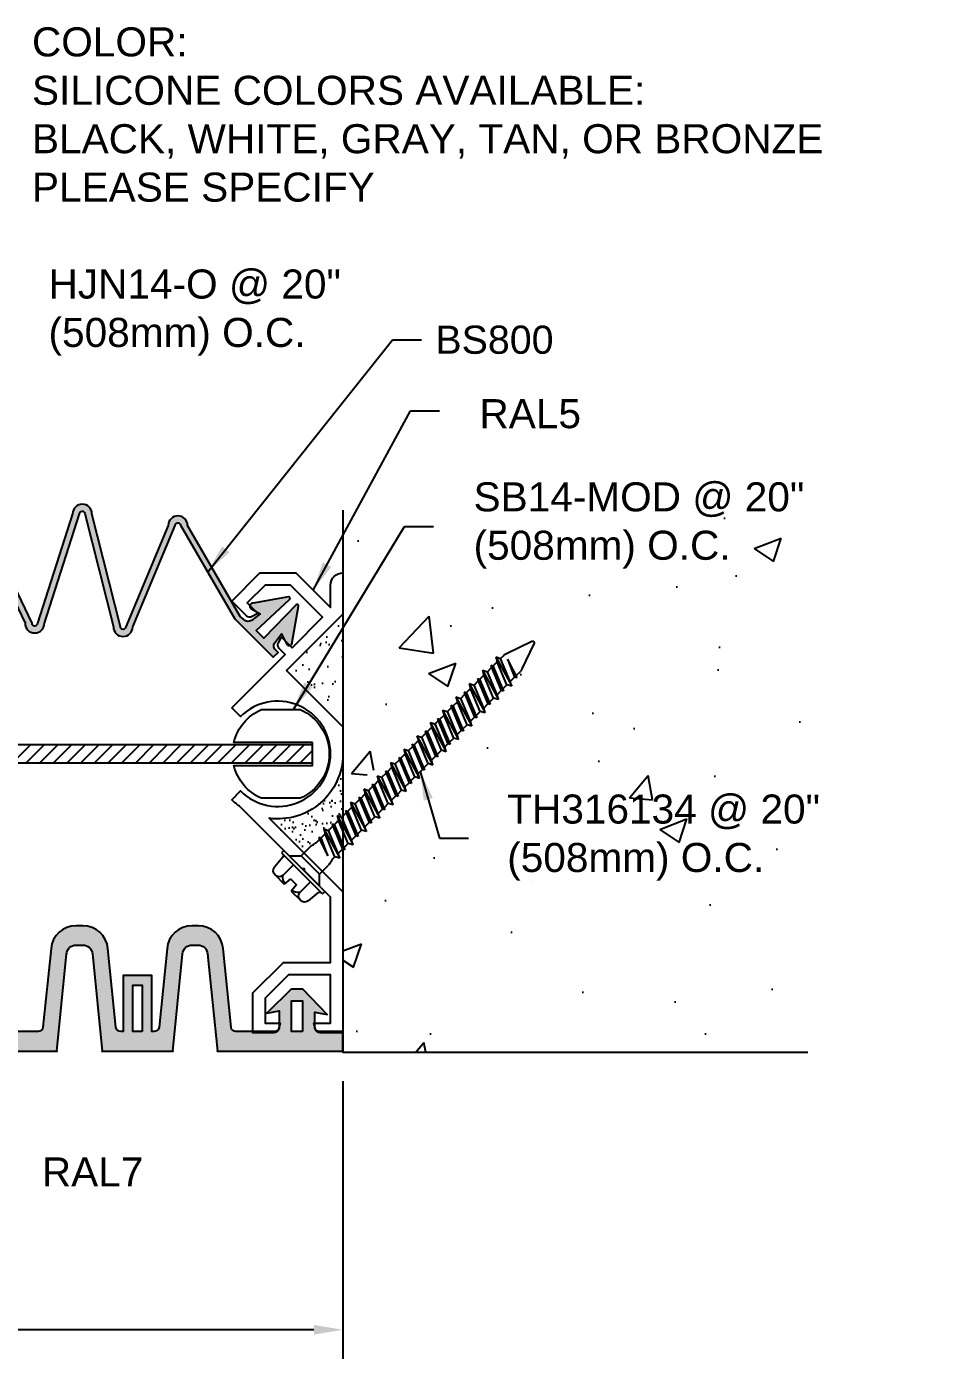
# Model space of a CAD drawing. Header units: inches. Extents: x 4.8 to 19.2, y 6.8 to 15.6.
# Drawn here: x 13.32 to 19.18, y 6.81 to 15.5 of the extents above; entities that cross this region are included whole.
import ezdxf

# ---------------------------------------------------------------- set-up
doc = ezdxf.new("R2010")
doc.units = ezdxf.units.IN
doc.header["$MEASUREMENT"] = 0
for name, color, linetype in [('Anchors', 4, 'Continuous'), ('Conditions', 1, 'Continuous'), ('Dimensions', 3, 'Continuous'), ('Fillers', 2, 'Continuous'), ('Metals', 7, 'Continuous'), ('Text', 2, 'Continuous')]:
    doc.layers.add(name, color=color, linetype=linetype)
doc.styles.add('Arial', font='arial.ttf')
doc.dimstyles.new('Arial', dxfattribs={"dimtxt": 0.1875, "dimasz": 0.1875, "dimexe": 0.1875, "dimexo": 0.1875, "dimgap": 0.1875, "dimtad": 0, "dimtih": 1, "dimtoh": 1, "dimdec": 4, "dimzin": 0, "dimdsep": 46, "dimlunit": 4, "dimtxsty": 'Arial', "dimcen": 0.1875, "dimadec": 0, "dimazin": 0, "dimtfac": 1, "dimtdec": 4, "dimtofl": 0, "dimtmove": 0, "dimatfit": 3, "dimfxl": 0, "dimfrac": 2, "dimtolj": 1, "dimtzin": 0, "dimarcsym": 0})

# ---------------------------------------------------------------- blocks, each defined once
blk = doc.blocks.new('VS600')
h = blk.add_hatch(color=256)
h.paths.add_polyline_path([(14.084, 0.7481, -0.388264), (14.0531, 0.7763), (14.0005, 1.2892, 0.380339), (13.8396, 1.4322), (13.7957, 1.4322, 0.380339), (13.6349, 1.2892), (13.5823, 0.7763, -0.388264), (13.5514, 0.7481), (13.4121, 0.7481, -0.414214), (13.3811, 0.7791), (13.3811, 0.8731), (13.4611, 0.8581), (13.3036, 1.0231), (13.2286, 1.0231), (13.0711, 0.8681), (13.1511, 0.8831), (13.1511, 0.7791, -0.414214), (13.1201, 0.7481), (12.9808, 0.7481, -0.388264), (12.9499, 0.7763), (12.8974, 1.2892, 0.380339), (12.7365, 1.4322), (12.6926, 1.4322, 0.380339), (12.5317, 1.2892), (12.4791, 0.7763, -0.388264), (12.4482, 0.7481), (12.2319, 0.7481, -0.388264), (12.2011, 0.7763), (12.1485, 1.2892, 0.380339), (11.9876, 1.4322), (11.9437, 1.4322, 0.38034), (11.7828, 1.2892), (11.7302, 0.7761, -0.386279), (11.6994, 0.7481), (11.6832, 0.7481), (11.6832, 1.1101), (11.4992, 1.1101), (11.4992, 0.7481), (11.4831, 0.7481, -0.388264), (11.4522, 0.7763), (11.3996, 1.2892, 0.380339), (11.2387, 1.4322), (11.2002, 1.4322, 0.380339), (11.0393, 1.2892), (10.9867, 0.7763, -0.388264), (10.9559, 0.7481), (10.7082, 0.7481, -0.414214), (10.6772, 0.7791), (10.6772, 0.8831), (10.7572, 0.8681), (10.5997, 1.0231), (10.5247, 1.0231), (10.3672, 0.8581), (10.4472, 0.8731), (10.4472, 0.7791, -0.414214), (10.4162, 0.7481), (10.2652, 0.7481), (10.2652, 0.6231), (11.0758, 0.6231), (11.1384, 1.2506, -0.388879), (11.2002, 1.3072), (11.2387, 1.3072, -0.388879), (11.3005, 1.2506), (11.3631, 0.6231), (11.8194, 0.6231), (11.882, 1.2506, -0.388879), (11.9437, 1.3072), (11.9876, 1.3072, -0.388879), (12.0494, 1.2506), (12.112, 0.6231), (12.5682, 0.6231), (12.6308, 1.2506, -0.388879), (12.6926, 1.3072), (12.7365, 1.3072, -0.388879), (12.7982, 1.2506), (12.8608, 0.6231), (13.6714, 0.6231), (13.734, 1.2506, -0.388879), (13.7957, 1.3072), (13.8396, 1.3072, -0.388879), (13.9014, 1.2506), (13.964, 0.6231), (14.4202, 0.6231), (14.4828, 1.2506, -0.388879), (14.5446, 1.3072), (14.5885, 1.3072, -0.388879), (14.6503, 1.2506), (14.7128, 0.6231), (15.1691, 0.6231), (15.2317, 1.2506, -0.388879), (15.2935, 1.3072), (15.332, 1.3072, -0.388879), (15.3938, 1.2506), (15.4564, 0.6231), (16.267, 0.6231), (16.267, 0.7481), (16.116, 0.7481, -0.414214), (16.085, 0.7791), (16.085, 0.8731), (16.165, 0.8581), (16.0075, 1.0231), (15.9325, 1.0231), (15.775, 0.8681), (15.855, 0.8831), (15.855, 0.7791, -0.414214), (15.824, 0.7481), (15.5763, 0.7481, -0.388264), (15.5455, 0.7763), (15.4929, 1.2892, 0.380339), (15.332, 1.4322), (15.2935, 1.4322, 0.380339), (15.1326, 1.2892), (15.08, 0.7763, -0.388264), (15.0491, 0.7481), (15.033, 0.7481), (15.033, 1.1101), (14.849, 1.1101), (14.849, 0.7481), (14.8328, 0.7481, -0.386279), (14.802, 0.7761), (14.7494, 1.2892, 0.38034), (14.5885, 1.4322), (14.5446, 1.4322, 0.380339), (14.3837, 1.2892), (14.3311, 0.7763, -0.388264), (14.3003, 0.7481)])
h.paths.add_polyline_path([(14.911, 0.7481), (14.971, 0.7481), (14.971, 1.0481), (14.911, 1.0481)], flags=17)
h.paths.add_polyline_path([(13.3011, 0.7481), (13.3011, 0.9481), (13.2311, 0.9481), (13.2311, 0.7481)], flags=17)
h.paths.add_polyline_path([(15.935, 0.7481), (16.005, 0.7481), (16.005, 0.9481), (15.935, 0.9481)], flags=17)
h.paths.add_polyline_path([(11.6212, 0.7481), (11.6212, 1.0481), (11.5612, 1.0481), (11.5612, 0.7481)], flags=17)
h.paths.add_polyline_path([(10.5972, 0.7481), (10.5972, 0.9481), (10.5272, 0.9481), (10.5272, 0.7481)], flags=17)
blk.add_lwpolyline([(14.8328, 0.7481, -0.386279), (14.802, 0.7761), (14.7499, 1.2844, 0.388879), (14.5885, 1.4322), (14.5446, 1.4322, 0.388879), (14.3832, 1.2844), (14.3311, 0.7763, -0.388264), (14.3003, 0.7481), (14.084, 0.7481, -0.388264), (14.0531, 0.7763), (14.001, 1.2844, 0.388879), (13.8396, 1.4322), (13.7957, 1.4322, 0.388879), (13.6344, 1.2844), (13.5823, 0.7763, -0.388264), (13.5514, 0.7481), (13.4121, 0.7481, -0.414214), (13.3811, 0.7791), (13.3811, 0.8731), (13.4611, 0.8581), (13.3036, 1.0231), (13.2286, 1.0231), (13.0711, 0.8681), (13.1511, 0.8831), (13.1511, 0.7791, -0.414214), (13.1201, 0.7481), (12.9808, 0.7481, -0.388264), (12.9499, 0.7763), (12.8978, 1.2844, 0.388879), (12.7365, 1.4322), (12.6926, 1.4322, 0.388879), (12.5312, 1.2844), (12.4791, 0.7763, -0.388264), (12.4482, 0.7481), (12.2319, 0.7481, -0.388264), (12.2011, 0.7763), (12.149, 1.2844, 0.388879), (11.9876, 1.4322), (11.9437, 1.4322, 0.388879), (11.7823, 1.2844), (11.7302, 0.7761, -0.386279), (11.6994, 0.7481), (11.6832, 0.7481), (11.6832, 1.1101), (11.4992, 1.1101), (11.4992, 0.7481), (11.4831, 0.7481, -0.388264), (11.4522, 0.7763), (11.4001, 1.2844, 0.388879), (11.2387, 1.4322), (11.2002, 1.4322, 0.388879), (11.0388, 1.2844), (10.9867, 0.7763, -0.388264), (10.9559, 0.7481), (10.7082, 0.7481, -0.414214), (10.6772, 0.7791), (10.6772, 0.8831), (10.7572, 0.8681), (10.5997, 1.0231), (10.5247, 1.0231), (10.3672, 0.8581), (10.4472, 0.8731), (10.4472, 0.7791, -0.414214), (10.4162, 0.7481), (10.2652, 0.7481), (10.2652, 0.6231), (11.0758, 0.6231), (11.1384, 1.2506, -0.388879), (11.2002, 1.3072), (11.2387, 1.3072, -0.388879), (11.3005, 1.2506), (11.3631, 0.6231), (11.8194, 0.6231), (11.882, 1.2506, -0.388879), (11.9437, 1.3072), (11.9876, 1.3072, -0.388879), (12.0494, 1.2506), (12.112, 0.6231), (12.5682, 0.6231), (12.6308, 1.2506, -0.388879), (12.6926, 1.3072), (12.7365, 1.3072, -0.388879), (12.7982, 1.2506), (12.8608, 0.6231), (13.6714, 0.6231), (13.734, 1.2506, -0.388879), (13.7957, 1.3072), (13.8396, 1.3072, -0.388879), (13.9014, 1.2506), (13.964, 0.6231), (14.4202, 0.6231), (14.4828, 1.2506, -0.388879), (14.5446, 1.3072), (14.5885, 1.3072, -0.388879), (14.6503, 1.2506), (14.7128, 0.6231), (15.1691, 0.6231), (15.2317, 1.2506, -0.388879), (15.2935, 1.3072), (15.332, 1.3072, -0.388879), (15.3938, 1.2506), (15.4564, 0.6231), (16.267, 0.6231), (16.267, 0.7481), (16.116, 0.7481, -0.414214), (16.085, 0.7791), (16.085, 0.8731), (16.165, 0.8581), (16.0075, 1.0231), (15.9325, 1.0231), (15.775, 0.8681), (15.855, 0.8831), (15.855, 0.7791, -0.414214), (15.824, 0.7481), (15.5763, 0.7481, -0.388264), (15.5455, 0.7763), (15.4934, 1.2844, 0.388879), (15.332, 1.4322), (15.2935, 1.4322, 0.388879), (15.1321, 1.2844), (15.08, 0.7763, -0.388264), (15.0491, 0.7481), (15.033, 0.7481), (15.033, 1.1101), (14.849, 1.1101), (14.849, 0.7481)], format="xyb", close=True)
for points in [[(11.5612, 0.7481), (11.6212, 0.7481), (11.6212, 1.0481), (11.5612, 1.0481)], [(14.971, 0.7481), (14.911, 0.7481), (14.911, 1.0481), (14.971, 1.0481)], [(10.5272, 0.7481), (10.5972, 0.7481), (10.5972, 0.9481), (10.5272, 0.9481)], [(13.3011, 0.7481), (13.2311, 0.7481), (13.2311, 0.9481), (13.3011, 0.9481)], [(16.005, 0.7481), (15.935, 0.7481), (15.935, 0.9481), (16.005, 0.9481)]]:
    blk.add_lwpolyline(points, close=True)
at = {"color": 0, "linetype": 'ByBlock'}
for p in [(11.8255, 1.381), (12.0375, 1.2821), (14.4828, 1.2506), (11.5612, 1.0481), (11.6212, 1.0481), (11.6832, 1.1101), (10.3672, 0.8581), (10.7572, 0.8681), (11.5612, 0.7481), (11.5612, 0.7481), (11.5612, 0.7481), (11.6212, 0.7481), (11.6212, 0.7481), (11.6832, 0.7481), (11.6832, 0.7481), (10.2652, 0.6231), (10.2652, 0.6231), (11.0758, 0.6231), (11.0758, 0.6231), (11.3631, 0.6231), (11.3631, 0.6231), (12.112, 0.6231), (12.112, 0.6231), (12.5682, 0.6231), (12.5682, 0.6231), (12.8608, 0.6231), (12.8608, 0.6231), (13.6714, 0.6231), (13.964, 0.6231), (14.4202, 0.6231), (14.4202, 0.6231), (14.4202, 0.6231), (14.7128, 0.6231), (14.7128, 0.6231), (15.1691, 0.6231), (15.1691, 0.6231), (15.4564, 0.6231), (16.267, 0.6231)]:
    blk.add_point(p, dxfattribs=at)
blk = doc.blocks.new('bs800')
at = {"layer": 'Text'}
blk.add_hatch(color=256, dxfattribs=at).paths.add_polyline_path([(5.8716, 6.4417, 1), (5.9966, 6.4417), (6.2996, 7.2181, -1), (6.3346, 7.2181), (6.5468, 6.4439, 1), (6.6718, 6.4439), (6.8245, 7.2181, -1), (6.8595, 7.2181), (7.2007, 6.5052, 1), (7.3257, 6.5052), (7.5526, 7.2117, -0.91191), (7.5875, 7.2147), (7.7709, 6.483, 1), (7.8959, 6.483), (8.1698, 7.1366, -0.91191), (8.2048, 7.1396), (8.5546, 6.5341), (8.802, 6.2857), (8.8338, 6.3175), (8.8204, 6.3309, -0.379282), (8.8116, 6.378), (8.8569, 6.4379), (8.891, 6.3675, 0.684825), (8.9252, 6.3826), (8.9667, 6.6165, 0.67662), (8.9496, 6.6238), (8.7419, 6.4094), (8.6924, 6.4589), (8.9081, 6.6587, 0.637589), (8.9019, 6.6758), (8.6739, 6.6349, 0.699658), (8.658, 6.6008), (8.7192, 6.5666), (8.6615, 6.5243, -0.360218), (8.6131, 6.5288), (8.5902, 6.55), (8.2498, 7.1366, 1), (8.1248, 7.1366), (7.8509, 6.483, -1), (7.8159, 6.483), (7.6326, 7.2117, 1), (7.5076, 7.2117), (7.2807, 6.5052, -1), (7.2457, 6.5052), (6.9045, 7.2181, 1), (6.7795, 7.2181), (6.6268, 6.4439, -1), (6.5918, 6.4439), (6.3796, 7.2181, 1), (6.2546, 7.2181), (5.9516, 6.4417, -1), (5.9166, 6.4417), (5.7024, 7.2307, 1), (5.5774, 7.2307), (5.3921, 6.5306, -1), (5.3571, 6.5306), (5.0696, 7.1381, 1), (4.9446, 7.1381), (4.6874, 6.5178, -1), (4.6524, 6.5178), (4.3554, 6.9638, 1), (4.2304, 6.9638), (3.8921, 6.5714), (3.8403, 6.5195, -0.414214), (3.7964, 6.5195), (3.7388, 6.5618), (3.8044, 6.6014, 0.699658), (3.7885, 6.6355), (3.5568, 6.6783, 0.637589), (3.5506, 6.6612), (3.7663, 6.4455), (3.7168, 6.396), (3.5091, 6.6104, 0.67662), (3.4921, 6.6031), (3.5365, 6.3837, 0.684825), (3.5706, 6.3687), (3.6019, 6.4245), (3.6471, 6.3646, -0.379282), (3.6383, 6.3176), (3.6249, 6.3041), (3.6567, 6.2723), (4.0637, 6.6938), (4.2755, 6.9669, -0.91191), (4.3104, 6.9638), (4.6074, 6.5178, 1), (4.7324, 6.5178), (4.9897, 7.1411, -0.91191), (5.0246, 7.1381), (5.3121, 6.5306, 1), (5.4371, 6.5306), (5.6224, 7.2307, -1), (5.6574, 7.2307)])
at = {"layer": 'Fillers'}
blk.add_lwpolyline([(5.9516, 6.4417, -1), (5.9166, 6.4417), (5.7024, 7.2307, 1), (5.5774, 7.2307), (5.3921, 6.5306, -1), (5.3571, 6.5306), (5.0696, 7.1381, 1), (4.9446, 7.1381), (4.6874, 6.5178, -1), (4.6524, 6.5178), (4.3554, 6.9638, 1), (4.2304, 6.9638), (3.8921, 6.5714), (3.8403, 6.5195, -0.414214), (3.7964, 6.5195), (3.7388, 6.5618), (3.8044, 6.6014, 0.699658), (3.7885, 6.6355), (3.5568, 6.6783, 0.637589), (3.5506, 6.6612), (3.7663, 6.4455), (3.7168, 6.396), (3.5091, 6.6104, 0.67662), (3.4921, 6.6031), (3.5365, 6.3837, 0.684825), (3.5706, 6.3687), (3.6019, 6.4245), (3.6471, 6.3646, -0.379282), (3.6383, 6.3176), (3.6249, 6.3041), (3.6567, 6.2723), (4.0637, 6.6938), (4.2755, 6.9669, -0.91191), (4.3104, 6.9638), (4.6074, 6.5178, 1), (4.7324, 6.5178), (4.9897, 7.1411, -0.91191), (5.0246, 7.1381), (5.3121, 6.5306, 1), (5.4371, 6.5306), (5.6224, 7.2307, -1), (5.6574, 7.2307), (5.8716, 6.4417, 1), (5.9966, 6.4417), (6.2996, 7.2181, -1), (6.3346, 7.2181), (6.5468, 6.4439, 1), (6.6718, 6.4439), (6.8245, 7.2181, -1), (6.8595, 7.2181), (7.2007, 6.5052, 1), (7.3257, 6.5052), (7.5526, 7.2117, -0.91191), (7.5875, 7.2147), (7.7709, 6.483, 1), (7.8959, 6.483), (8.1698, 7.1366, -0.91191), (8.2048, 7.1396), (8.5546, 6.5341), (8.802, 6.2857), (8.8338, 6.3175), (8.8204, 6.3309, -0.379282), (8.8116, 6.378), (8.8569, 6.4379), (8.891, 6.3675, 0.684825), (8.9252, 6.3826), (8.9667, 6.6165, 0.67662), (8.9496, 6.6238), (8.7419, 6.4094), (8.6924, 6.4589), (8.9081, 6.6587, 0.637589), (8.9019, 6.6758), (8.6739, 6.6349, 0.699658), (8.658, 6.6008), (8.7192, 6.5666), (8.6615, 6.5243, -0.360218), (8.6131, 6.5288), (8.5902, 6.55), (8.2498, 7.1366, 1), (8.1248, 7.1366), (7.8509, 6.483, -1), (7.8159, 6.483), (7.6326, 7.2117, 1), (7.5076, 7.2117), (7.2807, 6.5052, -1), (7.2457, 6.5052), (6.9045, 7.2181, 1), (6.7795, 7.2181), (6.6268, 6.4439, -1), (6.5918, 6.4439), (6.3796, 7.2181, 1), (6.2546, 7.2181)], format="xyb", close=True, dxfattribs=at)
blk = doc.blocks.new('Th316134')
for p, q in [((-0.1352, 1.779), (-0.129, 1.8501)), ((-0.0968, 1.8775), (-0.0272, 1.8775)), ((-0.0645, 1.7688), (-0.0645, 1.8501)), ((-0.0233, 1.8325), (-0.0272, 1.8775)), ((-0.0233, 1.8325), (0.0232, 1.8325)), ((0.0232, 1.8325), (0.0272, 1.8775)), ((0.0272, 1.8775), (0.0967, 1.8775)), ((0.0645, 1.7688), (0.0645, 1.8501)), ((0.1352, 1.779), (0.129, 1.8501)), ((-0.1568, 1.75), (-0.1568, 1.7688)), ((-0.1568, 1.7688), (0.1567, 1.7688)), ((-0.1568, 1.75), (0.1567, 1.75)), ((-0.1148, 1.75), (-0.0698, 1.705)), ((0.1148, 1.75), (0.0697, 1.705)), ((0.1567, 1.7688), (0.1567, 1.75)), ((-0.0698, 1.705), (-0.0698, 1.6379)), ((-0.0698, 1.705), (0.0697, 1.705)), ((0.0697, 1.705), (0.0697, 1.6379)), ((-0.0737, 1.5664), (0.0321, 1.6029)), ((-0.0687, 1.6283), (-0.0633, 1.6023)), ((-0.0623, 1.5726), (0.0321, 1.6029)), ((0.0321, 1.6029), (-0.0623, 1.5602)), ((0.0687, 1.6283), (0.0633, 1.6023)), ((-0.0863, 1.5156), (0.0862, 1.5664)), ((-0.0863, 1.5156), (-0.0623, 1.5285)), ((-0.0737, 1.5664), (-0.0623, 1.5726)), ((-0.0737, 1.5664), (-0.0623, 1.5602)), ((-0.0623, 1.5927), (-0.0623, 1.5726)), ((0.0623, 1.5793), (-0.0623, 1.5285)), ((-0.0623, 1.5602), (-0.0623, 1.5285)), ((0.0623, 1.5535), (-0.0623, 1.5027)), ((0.0623, 1.5927), (0.0623, 1.5793)), ((0.0862, 1.5664), (0.0623, 1.5793)), ((0.0862, 1.5664), (0.0623, 1.5535)), ((0.0623, 1.5535), (0.0623, 1.5218)), ((-0.0863, 1.5156), (-0.0623, 1.5027)), ((-0.0863, 1.4141), (0.0862, 1.4648)), ((-0.0737, 1.4648), (0.0737, 1.5156)), ((-0.0737, 1.4648), (-0.0623, 1.471)), ((-0.0737, 1.4648), (-0.0623, 1.4587)), ((-0.0623, 1.471), (0.0623, 1.5218)), ((0.0623, 1.5095), (-0.0623, 1.4587)), ((-0.0623, 1.5027), (-0.0623, 1.471)), ((0.0623, 1.4778), (-0.0623, 1.427)), ((-0.0623, 1.4587), (-0.0623, 1.427)), ((0.0737, 1.5156), (0.0623, 1.5218)), ((0.0737, 1.5156), (0.0623, 1.5095)), ((0.0623, 1.5095), (0.0623, 1.4778)), ((0.0862, 1.4648), (0.0623, 1.4778)), ((0.0862, 1.4648), (0.0623, 1.4519)), ((-0.0863, 1.4141), (-0.0623, 1.427)), ((-0.0863, 1.4141), (-0.0623, 1.4011)), ((-0.0737, 1.3633), (0.0737, 1.4141)), ((0.0623, 1.4519), (-0.0623, 1.4011)), ((-0.0623, 1.3694), (0.0623, 1.4202)), ((0.0623, 1.4079), (-0.0623, 1.3571)), ((-0.0623, 1.4011), (-0.0623, 1.3694)), ((0.0623, 1.4519), (0.0623, 1.4202)), ((0.0737, 1.4141), (0.0623, 1.4202)), ((0.0737, 1.4141), (0.0623, 1.4079)), ((0.0623, 1.4079), (0.0623, 1.3762)), ((-0.0863, 1.3125), (0.0862, 1.3633)), ((-0.0863, 1.3125), (-0.0623, 1.3254)), ((-0.0863, 1.3125), (-0.0623, 1.2996)), ((-0.0737, 1.3633), (-0.0623, 1.3694)), ((-0.0737, 1.3633), (-0.0623, 1.3571)), ((-0.0737, 1.2617), (0.0737, 1.3125)), ((0.0623, 1.3762), (-0.0623, 1.3254)), ((-0.0623, 1.3571), (-0.0623, 1.3254)), ((0.0623, 1.3504), (-0.0623, 1.2996)), ((-0.0623, 1.2679), (0.0623, 1.3187)), ((0.0862, 1.3633), (0.0623, 1.3762)), ((0.0862, 1.3633), (0.0623, 1.3504)), ((0.0623, 1.3504), (0.0623, 1.3187)), ((0.0737, 1.3125), (0.0623, 1.3187)), ((0.0737, 1.3125), (0.0623, 1.3063)), ((-0.0863, 1.2109), (0.0862, 1.2617)), ((-0.0737, 1.2617), (-0.0623, 1.2679)), ((-0.0737, 1.2617), (-0.0623, 1.2556)), ((0.0623, 1.3063), (-0.0623, 1.2556)), ((-0.0623, 1.2996), (-0.0623, 1.2679)), ((0.0623, 1.2746), (-0.0623, 1.2239)), ((-0.0623, 1.2556), (-0.0623, 1.2239)), ((0.0623, 1.2488), (-0.0623, 1.198)), ((0.0623, 1.3063), (0.0623, 1.2746)), ((0.0862, 1.2617), (0.0623, 1.2746)), ((0.0862, 1.2617), (0.0623, 1.2488)), ((0.0623, 1.2488), (0.0623, 1.2171)), ((-0.0863, 1.2109), (-0.0623, 1.2239)), ((-0.0863, 1.2109), (-0.0623, 1.198)), ((-0.0737, 1.1602), (0.0737, 1.2109)), ((-0.0737, 1.1602), (-0.0623, 1.1663)), ((-0.0623, 1.1663), (0.0623, 1.2171)), ((0.0623, 1.2048), (-0.0623, 1.154)), ((-0.0623, 1.198), (-0.0623, 1.1663)), ((0.0623, 1.1731), (-0.0623, 1.1223)), ((0.0737, 1.2109), (0.0623, 1.2171)), ((0.0737, 1.2109), (0.0623, 1.2048)), ((0.0623, 1.2048), (0.0623, 1.1731)), ((0.0862, 1.1602), (0.0623, 1.1731)), ((-0.0863, 1.1094), (0.0862, 1.1602)), ((-0.0863, 1.1094), (-0.0623, 1.1223)), ((-0.0863, 1.1094), (-0.0623, 1.0965)), ((-0.0737, 1.1602), (-0.0623, 1.154)), ((-0.0737, 1.0586), (0.0737, 1.1094)), ((-0.0623, 1.154), (-0.0623, 1.1223)), ((0.0623, 1.1472), (-0.0623, 1.0965)), ((-0.0623, 1.0648), (0.0623, 1.1155)), ((0.0623, 1.1032), (-0.0623, 1.0524)), ((-0.0623, 1.0965), (-0.0623, 1.0648)), ((0.0862, 1.1602), (0.0623, 1.1472)), ((0.0623, 1.1472), (0.0623, 1.1155)), ((0.0737, 1.1094), (0.0623, 1.1155)), ((0.0737, 1.1094), (0.0623, 1.1032)), ((0.0623, 1.1032), (0.0623, 1.0715)), ((-0.0863, 1.0078), (0.0862, 1.0586)), ((-0.0863, 1.0078), (-0.0623, 1.0207)), ((-0.0737, 1.0586), (-0.0623, 1.0648)), ((-0.0737, 1.0586), (-0.0623, 1.0524)), ((0.0623, 1.0715), (-0.0623, 1.0207)), ((-0.0623, 1.0524), (-0.0623, 1.0207)), ((0.0623, 1.0457), (-0.0623, 0.9949)), ((0.0862, 1.0586), (0.0623, 1.0715)), ((0.0862, 1.0586), (0.0623, 1.0457)), ((0.0623, 1.0457), (0.0623, 1.014)), ((-0.0863, 1.0078), (-0.0623, 0.9949)), ((-0.0863, 0.9063), (0.0862, 0.957)), ((-0.0737, 0.957), (0.0737, 1.0078)), ((-0.0737, 0.957), (-0.0623, 0.9632)), ((-0.0737, 0.957), (-0.0623, 0.9509)), ((-0.0623, 0.9632), (0.0623, 1.014)), ((0.0623, 1.0016), (-0.0623, 0.9509)), ((-0.0623, 0.9949), (-0.0623, 0.9632)), ((0.0623, 0.97), (-0.0623, 0.9192)), ((-0.0623, 0.9509), (-0.0623, 0.9192)), ((0.0737, 1.0078), (0.0623, 1.014)), ((0.0737, 1.0078), (0.0623, 1.0016)), ((0.0623, 1.0016), (0.0623, 0.97)), ((0.0862, 0.957), (0.0623, 0.97)), ((0.0862, 0.957), (0.0623, 0.9441)), ((-0.0863, 0.9063), (-0.0623, 0.9192)), ((-0.0863, 0.9063), (-0.0623, 0.8933)), ((-0.0737, 0.8555), (0.0737, 0.9063)), ((0.0623, 0.9441), (-0.0623, 0.8933)), ((-0.0623, 0.8616), (0.0623, 0.9124)), ((0.0623, 0.9001), (-0.0623, 0.8493)), ((-0.0623, 0.8933), (-0.0623, 0.8616)), ((0.0623, 0.9441), (0.0623, 0.9124)), ((0.0737, 0.9063), (0.0623, 0.9124)), ((0.0737, 0.9063), (0.0623, 0.9001)), ((0.0623, 0.9001), (0.0623, 0.8684)), ((-0.0863, 0.8047), (0.0862, 0.8555)), ((-0.0863, 0.8047), (-0.0623, 0.8176)), ((-0.0863, 0.8047), (-0.0623, 0.7918)), ((-0.0737, 0.8555), (-0.0623, 0.8616)), ((-0.0737, 0.8555), (-0.0623, 0.8493)), ((-0.0737, 0.7539), (0.0737, 0.8047)), ((0.0623, 0.8684), (-0.0623, 0.8176)), ((-0.0623, 0.8493), (-0.0623, 0.8176)), ((0.0623, 0.8425), (-0.0623, 0.7918)), ((-0.0623, 0.7601), (0.0623, 0.8109)), ((0.0862, 0.8555), (0.0623, 0.8684)), ((0.0862, 0.8555), (0.0623, 0.8425)), ((0.0623, 0.8425), (0.0623, 0.8109)), ((0.0737, 0.8047), (0.0623, 0.8109)), ((0.0737, 0.8047), (0.0623, 0.7985)), ((-0.0863, 0.7031), (0.0862, 0.7539)), ((-0.0737, 0.7539), (-0.0623, 0.7601)), ((-0.0737, 0.7539), (-0.0623, 0.7477)), ((0.0623, 0.7985), (-0.0623, 0.7477)), ((-0.0623, 0.7918), (-0.0623, 0.7601)), ((0.0623, 0.7668), (-0.0623, 0.716)), ((-0.0623, 0.7477), (-0.0623, 0.716)), ((0.0623, 0.741), (-0.0623, 0.6902)), ((0.0623, 0.7985), (0.0623, 0.7668)), ((0.0862, 0.7539), (0.0623, 0.7668)), ((0.0862, 0.7539), (0.0623, 0.741)), ((0.0623, 0.7488), (0.0623, 0.7171)), ((-0.0863, 0.7031), (-0.0623, 0.716)), ((-0.0863, 0.7031), (-0.0623, 0.6902)), ((-0.0863, 0.6094), (0.0862, 0.6602)), ((-0.0737, 0.6602), (0.0737, 0.7109)), ((-0.0737, 0.6602), (-0.0623, 0.6663)), ((-0.0737, 0.6602), (-0.0623, 0.654)), ((-0.0623, 0.6663), (0.0623, 0.7171)), ((0.0623, 0.7048), (-0.0623, 0.654)), ((-0.0623, 0.698), (-0.0623, 0.6663)), ((0.0623, 0.6731), (-0.0623, 0.6223)), ((-0.0623, 0.654), (-0.0623, 0.6223)), ((0.0737, 0.7109), (0.0623, 0.7171)), ((0.0737, 0.7109), (0.0623, 0.7048)), ((0.0623, 0.7048), (0.0623, 0.6731)), ((0.0862, 0.6602), (0.0623, 0.6731)), ((0.0862, 0.6602), (0.0623, 0.6472)), ((-0.0863, 0.6094), (-0.0623, 0.6223)), ((-0.0863, 0.6094), (-0.0623, 0.5965)), ((-0.0737, 0.5586), (0.0737, 0.6094)), ((0.0623, 0.6472), (-0.0623, 0.5965)), ((-0.0623, 0.5648), (0.0623, 0.6155)), ((0.0623, 0.6032), (-0.0623, 0.5524)), ((-0.0623, 0.5965), (-0.0623, 0.5648)), ((0.0623, 0.6472), (0.0623, 0.6155)), ((0.0737, 0.6094), (0.0623, 0.6155)), ((0.0737, 0.6094), (0.0623, 0.6032)), ((0.0623, 0.6032), (0.0623, 0.5715)), ((-0.0863, 0.5078), (0.0862, 0.5586)), ((-0.0863, 0.5078), (-0.0623, 0.5207)), ((-0.0737, 0.5586), (-0.0623, 0.5648)), ((-0.0737, 0.5586), (-0.0623, 0.5524)), ((0.0623, 0.5715), (-0.0623, 0.5207)), ((-0.0623, 0.5524), (-0.0623, 0.5207)), ((0.0623, 0.5457), (-0.0623, 0.4949)), ((-0.0623, 0.4632), (0.0623, 0.514)), ((0.0862, 0.5586), (0.0623, 0.5715)), ((0.0862, 0.5586), (0.0623, 0.5457)), ((0.0623, 0.5457), (0.0623, 0.514)), ((0.0737, 0.5078), (0.0623, 0.514)), ((-0.0863, 0.5078), (-0.0623, 0.4949)), ((-0.0863, 0.4063), (0.0862, 0.457)), ((-0.0737, 0.457), (0.0737, 0.5078)), ((-0.0737, 0.457), (-0.0623, 0.4632)), ((-0.0737, 0.457), (-0.0623, 0.4509)), ((0.0623, 0.5016), (-0.0623, 0.4509)), ((-0.0623, 0.4949), (-0.0623, 0.4632)), ((0.0623, 0.47), (-0.0623, 0.4192)), ((-0.0623, 0.4509), (-0.0623, 0.4192)), ((0.0623, 0.4441), (-0.0623, 0.3933)), ((0.0737, 0.5078), (0.0623, 0.5016)), ((0.0623, 0.5016), (0.0623, 0.47)), ((0.0862, 0.457), (0.0623, 0.47)), ((0.0862, 0.457), (0.0623, 0.4441)), ((0.0623, 0.4441), (0.0623, 0.4124)), ((-0.0863, 0.4063), (-0.0623, 0.4192)), ((-0.0863, 0.4063), (-0.0623, 0.3933)), ((-0.0737, 0.3555), (0.0737, 0.4063)), ((-0.0623, 0.3616), (0.0623, 0.4124)), ((0.0623, 0.4001), (-0.0623, 0.3493)), ((-0.0623, 0.3933), (-0.0623, 0.3616)), ((0.0623, 0.3684), (-0.0623, 0.3176)), ((0.0737, 0.4063), (0.0623, 0.4124)), ((0.0737, 0.4063), (0.0623, 0.4001)), ((0.0623, 0.4001), (0.0623, 0.3684)), ((0.0862, 0.3555), (0.0623, 0.3684)), ((-0.0863, 0.3047), (0.0862, 0.3555)), ((-0.0863, 0.3047), (-0.0623, 0.3176)), ((-0.0863, 0.3047), (-0.0623, 0.2918)), ((-0.0737, 0.3555), (-0.0623, 0.3616)), ((-0.0737, 0.3555), (-0.0623, 0.3493)), ((-0.0737, 0.2539), (0.0737, 0.3047)), ((-0.0623, 0.3493), (-0.0623, 0.3176)), ((0.0623, 0.3425), (-0.0623, 0.2918)), ((-0.0623, 0.2601), (0.0623, 0.3109)), ((0.0623, 0.2985), (-0.0623, 0.2477)), ((-0.0623, 0.2918), (-0.0623, 0.2601)), ((0.0862, 0.3555), (0.0623, 0.3425)), ((0.0623, 0.3425), (0.0623, 0.3109)), ((0.0737, 0.3047), (0.0623, 0.3109)), ((0.0737, 0.3047), (0.0623, 0.2985)), ((0.0623, 0.2985), (0.0623, 0.2668)), ((-0.0863, 0.2031), (0.0862, 0.2539)), ((-0.0737, 0.2539), (-0.0623, 0.2601)), ((-0.0737, 0.2539), (-0.0623, 0.2477)), ((0.0623, 0.2668), (-0.0623, 0.216)), ((-0.0623, 0.2477), (-0.0623, 0.216)), ((0.0623, 0.241), (-0.0623, 0.1902)), ((0.0862, 0.2539), (0.0623, 0.2668)), ((0.0862, 0.2539), (0.0623, 0.241)), ((0.0623, 0.241), (0.0623, 0.2093)), ((-0.0863, 0.2031), (-0.0623, 0.216)), ((-0.0863, 0.2031), (-0.0623, 0.1902)), ((-0.0623, 0.1902), (-0.0623, 0.1643)), ((-0.0596, 0.149), (-0.0096, 0.0062)), ((-0.0335, 0.1662), (0.0623, 0.2093)), ((-0.0335, 0.1662), (0.0737, 0.2031)), ((0.0623, 0.197), (-0.0335, 0.1662)), ((0.0596, 0.149), (0.0096, 0.0062)), ((0.0737, 0.2031), (0.0623, 0.2093)), ((0.0737, 0.2031), (0.0623, 0.197)), ((0.0623, 0.197), (0.0623, 0.1643))]:
    blk.add_line(p, q)
for centre, radius, start, end in [((-0.0968, 1.8448), 0.0327, 9.28497, 170.71503), ((0, 1.7879), 0.0896, 107.42152, 136.04074), ((0, 1.7879), 0.0896, 43.95926, 72.57848), ((0.0967, 1.8448), 0.0327, 9.28497, 170.71503), ((-0.1464, 1.78), 0.0112, 270, 355), ((0.1464, 1.78), 0.0112, 185, 270), ((-0.0233, 1.6379), 0.0465, 180, 191.9357), ((-0.1088, 1.5927), 0.0465, 0, 11.9357), ((0.1088, 1.5927), 0.0465, 168.0643, 180), ((0.0232, 1.6379), 0.0465, 348.0643, 0), ((-0.0158, 0.1643), 0.0465, 180, 199.30575), ((0.0158, 0.1643), 0.0465, 340.69425, 0), ((0, 0.0106), 0.0106, 204.10008, 335.89992)]:
    blk.add_arc(centre, radius, start, end)
blk = doc.blocks.new('*D23')
at = {"layer": 'Defpoints', "color": 0}
for p in [(9.3555, 8.8794), (15.3555, 8.8794), (9.3555, 7.0872)]:
    blk.add_point(p, dxfattribs=at)
at = {"layer": 'Dimensions', "color": 0, "lineweight": -2}
for p, q in [((9.3555, 8.6919), (9.3555, 6.8997)), ((15.3555, 8.6919), (15.3555, 6.8997)), ((9.543, 7.0872), (11.6306, 7.0872)), ((15.168, 7.0872), (13.0804, 7.0872))]:
    blk.add_line(p, q, dxfattribs=at)
at = {"layer": 'Dimensions', "color": 0}
for points in [[(9.543, 7.1185), (9.543, 7.056), (9.3555, 7.0872)], [(15.168, 7.1185), (15.168, 7.056), (15.3555, 7.0872)]]:
    blk.add_solid(points, dxfattribs=at)
at = {"layer": 'Dimensions', "color": 0, "insert": (12.3555, 7.0872), "char_height": 0.1875, "attachment_point": 5, "style": 'Arial'}
blk.add_mtext('\\A1;6"\\P [152mm]', dxfattribs=at)
blk = doc.blocks.new('RAL5')
blk.add_lwpolyline([(0.7175, 2.0978), (0.3724, 2.4429), (0.411, 2.4815, 0.339454), (0.416, 2.5189), (0.3958, 2.5539), (0.3286, 2.4867), (0.1314, 2.6839), (0.3376, 2.89), (0.5023, 2.89), (0.6171, 2.7752), (0.5499, 2.708), (0.5849, 2.6878, 0.339454), (0.6223, 2.6928), (0.7175, 2.788), (0.5355, 2.97), (0.3044, 2.97), (0.08, 2.7456), (0.08, 2.8905, 0.414214), (0.0005, 2.97), (0, 2.97), (0, 2.7022), (0.3634, 2.3388), (0, 1.9755), (0, 1.7977, 0.450829), (0.4753, 1.385), (0, 0.9098), (0, 0), (0.1476, 0, 0.339454), (0.1775, 0.023), (0.188, 0.062), (0.08, 0.062), (0.08, 0.375), (0.3503, 0.375), (0.501, 0.2243), (0.501, 0.062), (0.406, 0.062), (0.4165, 0.023, 0.339454), (0.4464, 0), (0.581, 0), (0.581, 0.2575), (0.3835, 0.455), (0.08, 0.455), (0.08, 0.8766), (0.2486, 1.0452), (0.2486, 1.0594), (0.2628, 1.0594), (0.6603, 1.4569, 0.044547), (0.7175, 1.5049), (0.6608, 1.5614, -2.420133), (0.6608, 2.0414), (0.7175, 2.0978)], format="xyb")
blk = doc.blocks.new('SB12')
h = blk.add_hatch()
h.set_pattern_fill('ANSI31', color=256, scale=0.5, style=0)
h.paths.add_polyline_path([(4.0046, 6.7681), (4.0046, 6.6481), (5.7388, 6.6481), (5.7388, 6.6781), (5.7676, 6.6972), (5.71, 6.719), (5.7388, 6.7381), (5.7388, 6.7681)])
h.paths.add_polyline_path([(5.8088, 6.7681), (5.8088, 6.7381), (5.78, 6.719), (5.8376, 6.6972), (5.8088, 6.6781), (5.8088, 6.6481), (6.8258, 6.6481), (6.8258, 6.6781), (6.8546, 6.6972), (6.797, 6.719), (6.8258, 6.7381), (6.8258, 6.7681)])
h.paths.add_polyline_path([(6.8958, 6.7681), (6.8958, 6.7381), (6.867, 6.719), (6.9246, 6.6972), (6.8958, 6.6781), (6.8958, 6.6481), (9.1208, 6.6481), (9.1208, 6.7681)])
for p, q in [((5.7388, 6.8381), (5.7388, 6.7381)), ((5.8088, 6.8381), (5.8088, 6.7381)), ((6.8258, 6.8381), (6.8258, 6.7381)), ((6.8958, 6.8381), (6.8958, 6.7381)), ((5.7388, 6.7381), (5.71, 6.719)), ((5.7676, 6.6972), (5.71, 6.719)), ((5.7388, 6.6781), (5.7676, 6.6972)), ((5.8088, 6.7381), (5.78, 6.719)), ((5.8376, 6.6972), (5.78, 6.719)), ((5.8088, 6.6781), (5.8376, 6.6972)), ((6.8258, 6.7381), (6.797, 6.719)), ((6.8546, 6.6972), (6.797, 6.719)), ((6.8258, 6.6781), (6.8546, 6.6972)), ((6.8958, 6.7381), (6.867, 6.719)), ((6.9246, 6.6972), (6.867, 6.719)), ((6.8958, 6.6781), (6.9246, 6.6972)), ((5.7388, 6.6781), (5.7388, 6.5781)), ((5.8088, 6.6781), (5.8088, 6.5781)), ((6.8258, 6.6781), (6.8258, 6.5781)), ((6.8958, 6.6781), (6.8958, 6.5781))]:
    blk.add_line(p, q)
for points in [[(4.0456, 6.7824, 0.233897), (3.8671, 6.9945), (3.6171, 6.9945, 0.654654), (3.6171, 6.4217), (3.8671, 6.4217, 0.233897), (4.0456, 6.6337), (4.0046, 6.6481), (4.0046, 6.7681)], [(9.1208, 6.7824), (8.6126, 6.7824, -0.233897), (8.7911, 6.9945), (9.0411, 6.9945, -0.654654), (9.0411, 6.4217), (8.7911, 6.4217, -0.233897), (8.6126, 6.6337), (9.1208, 6.6337)]]:
    blk.add_lwpolyline(points, format="xyb", close=True)
for points in [[(4.0046, 6.7681), (5.7388, 6.7681)], [(5.8088, 6.7681), (6.8258, 6.7681)], [(6.8958, 6.7681), (9.1208, 6.7681)], [(5.7388, 6.6481), (4.0046, 6.6481)], [(6.8258, 6.6481), (5.8088, 6.6481)], [(9.1208, 6.6481), (6.8958, 6.6481)]]:
    blk.add_lwpolyline(points)

msp = doc.modelspace()

# ---------------------------------------------------------------- hatches: boundary and pattern name
at = {"layer": 'Conditions'}
h = msp.add_hatch(dxfattribs=at)
h.set_pattern_fill('AR-CONC', color=256, scale=0.25, style=0)
h.set_pattern_definition([(50, (6.0384, 4.0972), (1.79315, -0.15688), [0.1875, -2.0625]), (355, (6.0384, 4.0972), (-0.34688, 1.88048), [0.15, -1.65]), (100.451, (6.1878, 4.0841), (1.44627, 1.7236), [0.15935, -1.75286]), (46.184, (6.0384, 4.5972), (2.6681, -0.4138), [0.28125, -3.09375]), (96.636, (6.2607, 4.5627), (2.33666, 2.4353), [0.23903, -2.6293]), (351.184, (6.0384, 4.5972), (2.33665, 2.4353), [0.225, -2.475]), (21, (6.2884, 4.4722), (1.49227, -1.00655), [0.1875, -2.0625]), (326, (6.2884, 4.4722), (0.60829, 1.81288), [0.15, -1.65]), (71.451, (6.4127, 4.3883), (2.10056, 0.80633), [0.15935, -1.75286]), (37.5, (6.0384, 4.09716), (0.0304, 0.832235), [0, -1.63, 0, -1.675, 0, -1.65625]), (7.5, (6.0384, 4.0972), (0.657674, 0.98603), [0, -0.955, 0, -1.5925, 0, -0.63125]), (327.5, (5.4809, 4.09716), (1.334556, -0.056387), [0, -0.625, 0, -1.95, 0, -2.5875]), (317.5, (5.2309, 4.0972), (1.457965, 0.25026), [0, -0.8125, 0, -1.295, 0, -1.8375])])
h.paths.add_polyline_path([(18.3555, 12.37943), (15.3555, 12.37943), (15.3555, 10.51056), (15.36524, 10.50764), (15.39205, 10.53445), (15.38758, 10.54934), (15.40247, 10.54487), (15.42928, 10.57168), (15.41991, 10.60291), (15.45115, 10.59355), (15.47795, 10.62035), (15.47348, 10.63525), (15.48838, 10.63078), (15.51518, 10.65759), (15.50582, 10.68882), (15.53705, 10.67945), (15.56386, 10.70626), (15.55939, 10.72115), (15.57428, 10.71668), (15.60109, 10.74349), (15.59172, 10.77472), (15.62295, 10.76535), (15.64976, 10.79216), (15.64529, 10.80705), (15.66019, 10.80259), (15.68699, 10.82939), (15.67762, 10.86062), (15.70886, 10.85126), (15.73566, 10.87806), (15.7312, 10.89296), (15.74609, 10.88849), (15.7729, 10.9153), (15.76353, 10.94653), (15.79476, 10.93716), (15.82157, 10.96397), (15.8171, 10.97886), (15.83199, 10.97439), (15.8588, 11.0012), (15.84943, 11.03243), (15.88066, 11.02306), (15.90086, 11.04326), (15.8964, 11.05816), (15.91129, 11.05369), (15.9381, 11.0805), (15.92873, 11.11173), (15.95996, 11.10236), (15.98677, 11.12917), (15.9823, 11.14406), (15.99719, 11.13959), (16.024, 11.1664), (16.01463, 11.19763), (16.04586, 11.18826), (16.07267, 11.21507), (16.0682, 11.22996), (16.0831, 11.2255), (16.1099, 11.2523), (16.10054, 11.28354), (16.13177, 11.27417), (16.15857, 11.30097), (16.15411, 11.31587), (16.169, 11.3114), (16.19581, 11.33821), (16.18644, 11.36944), (16.21767, 11.36007), (16.24448, 11.38688), (16.24001, 11.40177), (16.2549, 11.3973), (16.28171, 11.42411), (16.27234, 11.45534), (16.30357, 11.44598), (16.32545, 11.46785, -0.084437), (16.34066, 11.47864), (16.50176, 11.55615, -0.7741233), (16.51906, 11.53886), (16.44154, 11.37776, -0.084437), (16.43075, 11.36254), (16.40316, 11.33495), (16.40763, 11.32006), (16.39273, 11.32453), (16.36593, 11.29772), (16.37529, 11.26649), (16.34406, 11.27585), (16.31726, 11.24905), (16.32172, 11.23415), (16.30683, 11.23862), (16.28002, 11.21181), (16.28939, 11.18058), (16.25816, 11.18995), (16.23135, 11.16314), (16.23582, 11.14825), (16.22093, 11.15272), (16.19412, 11.12591), (16.20349, 11.09468), (16.17226, 11.10405), (16.14545, 11.07724), (16.14992, 11.06235), (16.13502, 11.06681), (16.10822, 11.04001), (16.11758, 11.00878), (16.08635, 11.01814), (16.05955, 10.99134), (16.06401, 10.97644), (16.04912, 10.98091), (16.02231, 10.9541), (16.03168, 10.92287), (16.00045, 10.93224), (15.97364, 10.90543), (15.97811, 10.89054), (15.96322, 10.89501), (15.94302, 10.87481), (15.95238, 10.84358), (15.92115, 10.85294), (15.89435, 10.82614), (15.89881, 10.81124), (15.88392, 10.81571), (15.85711, 10.7889), (15.86648, 10.75767), (15.83525, 10.76704), (15.80844, 10.74023), (15.81291, 10.72534), (15.79802, 10.72981), (15.77121, 10.703), (15.78058, 10.67177), (15.74934, 10.68114), (15.72254, 10.65433), (15.72701, 10.63944), (15.71211, 10.6439), (15.68531, 10.6171), (15.69467, 10.58586), (15.66344, 10.59523), (15.63663, 10.56843), (15.6411, 10.55353), (15.62621, 10.558), (15.5994, 10.53119), (15.60877, 10.49996), (15.57754, 10.50933), (15.55073, 10.48252), (15.5552, 10.46763), (15.5403, 10.4721), (15.5135, 10.44529), (15.52287, 10.41406), (15.49163, 10.42342), (15.46483, 10.39662), (15.46929, 10.38172), (15.4544, 10.38619), (15.42759, 10.35939), (15.43696, 10.32815), (15.40573, 10.33752), (15.37892, 10.31071), (15.38339, 10.29582), (15.3685, 10.30029), (15.3555, 10.28729), (15.3555, 8.87943), (18.3555, 8.87943)])
h.paths.add_polyline_path([(16.45256, 10.44387), (19.17729, 10.44387), (19.17729, 9.59589), (16.45256, 9.59589)], flags=9)
h = msp.add_hatch(dxfattribs=at)
h.set_pattern_fill('AR-SAND', color=256, scale=0.1, style=0)
h.set_pattern_definition([(37.5, (6.0384, 4.09716), (-0.0062993, 0.1926824), [0, -0.152, 0, -0.17, 0, -0.1625]), (7.5, (6.0384, 4.09716), (0.1769777, 0.2822146), [0, -0.082, 0, -0.137, 0, -0.0525]), (327.5, (5.9154, 4.09716), (0.3114142, 0.000566), [0, -0.05, 0, -0.18, 0, -0.235]), (317.5, (5.9154, 4.09716), (0.3006127, 0.0877676), [0, -0.025, 0, -0.118, 0, -0.135])])
h.paths.add_polyline_path([(15.3555, 11.70661), (14.99214, 11.34325), (15.3555, 10.97989)])
h = msp.add_hatch(dxfattribs=at)
h.set_pattern_fill('AR-SAND', color=256, scale=0.05, style=0)
h.set_pattern_definition([(37.5, (6.03839, 4.09716), (-0.00314967, 0.0963412), [0, -0.076, 0, -0.085, 0, -0.08125]), (7.5, (6.0384, 4.09716), (0.0884888, 0.1411073), [0, -0.041, 0, -0.0685, 0, -0.02625]), (327.5, (5.97689, 4.09716), (0.1557071, 0.00028295), [0, -0.025, 0, -0.09, 0, -0.1175]), (317.5, (5.9769, 4.09716), (0.1503063, 0.0438838), [0, -0.0125, 0, -0.059, 0, -0.0675])])
h.paths.add_polyline_path([(15.31807, 10.40676), (15.3493, 10.39739), (15.3555, 10.40359), (15.3555, 10.80217, -0.4508285), (14.88024, 10.38945), (15.10445, 10.16523), (15.1427, 10.20348, -0.0521265), (15.15168, 10.21076), (15.17829, 10.22808, 0.0521265), (15.18727, 10.23536), (15.2043, 10.25239), (15.19984, 10.26729), (15.21473, 10.26282), (15.24153, 10.28963), (15.23217, 10.32086), (15.2634, 10.31149), (15.29021, 10.3383), (15.28574, 10.35319), (15.30063, 10.34872), (15.32744, 10.37553)])

# ---------------------------------------------------------------- linework, layer by layer
msp.add_lwpolyline([(15.3555, 12.37943), (15.3555, 8.87943), (18.3555, 8.87943)], dxfattribs=at)

# ---------------------------------------------------------------- block references
at = {"layer": 'Anchors', "xscale": -1.196172248803836, "yscale": 1.196172248803835, "zscale": 1.196172248803835, "rotation": 134.9999999999999}
msp.add_blockref('Th316134', (16.58707, 11.52985), dxfattribs=at)
at = {"layer": 'Anchors'}
msp.add_blockref('SB12', (6.03839, 4.09716), dxfattribs=at)
at = {"layer": 'Fillers'}
msp.add_blockref('VS600', (-0.91153, 8.2638), dxfattribs=at)
at = {"layer": 'Metals', "xscale": -1, "rotation": 359.9999999999968}
msp.add_blockref('RAL5', (15.3555, 9.00443), dxfattribs=at)
at = {"layer": 'Text'}
msp.add_blockref('bs800', (6.10303, 5.14319), dxfattribs=at)

# ---------------------------------------------------------------- texts
at = {"layer": 'Text', "insert": (13.34844, 15.49611), "char_height": 0.1875, "width": 6.6720488, "attachment_point": 1, "style": 'Arial'}
msp.add_mtext('COLOR:{\\L                    \\~\\P}SILICONE COLORS AVAILABLE:\\PBLACK, WHITE, GRAY, TAN, OR BRONZE\\PPLEASE SPECIFY', dxfattribs=at)
at = {"layer": 'Text', "style": 'Arial'}
for s, insert, char_height, attachment_point in [('HJN14-O @ 20"\\P(508mm) O.C.', (13.45534, 13.93277), 0.1875, 1), ('BS800', (15.95221, 13.47822), 0.181875, 4), ('\\A1;RAL5', (16.23672, 12.9056), 0.1875, 7), ('SB14-MOD @ 20"\\P(508mm) O.C.', (16.19866, 12.28048), 0.1875, 4), ('TH316134 @ 20"\\P(508mm) O.C.', (16.41586, 10.54294), 0.1875, 1), ('\\A1;RAL7', (13.41215, 8.20011), 0.1875, 1)]:
    msp.add_mtext(s, dxfattribs=dict(at, insert=insert, char_height=char_height, attachment_point=attachment_point))

# ---------------------------------------------------------------- dimensions: what is measured, and where the dimension line sits
at = {"layer": 'Dimensions'}
dim = msp.add_linear_dim(base=(9.3555, 7.08721), p1=(15.3555, 8.87943), p2=(9.3555, 8.87943), dimstyle='Arial', override={"dimpost": '\\X'}, dxfattribs=at)
dim.commit()
dim.dimension.update_dxf_attribs({"geometry": '*D23', "text_midpoint": (12.3555, 7.08721), "dimtype": 160})

# ---------------------------------------------------------------- leaders
at = {"layer": 'Text'}
for points, override in [([(14.48271, 11.98003), (15.67471, 13.47822), (15.86221, 13.47822)], {"dimgap": 0.09, "dimtad": 0}), ([(15.16328, 11.86221), (15.79157, 13.01994), (15.97907, 13.01994)], {"dimgap": 0.25}), ([(15.03554, 11.09166), (15.75351, 12.27358), (15.94101, 12.27358)], {"dimgap": 0.25}), ([(15.85458, 10.69206), (15.97836, 10.26199), (16.16586, 10.26199)], {"dimgap": 0.25})]:
    msp.add_leader(points, dimstyle='Arial', override=override, dxfattribs=at)

doc.saveas('drawing.dxf')
